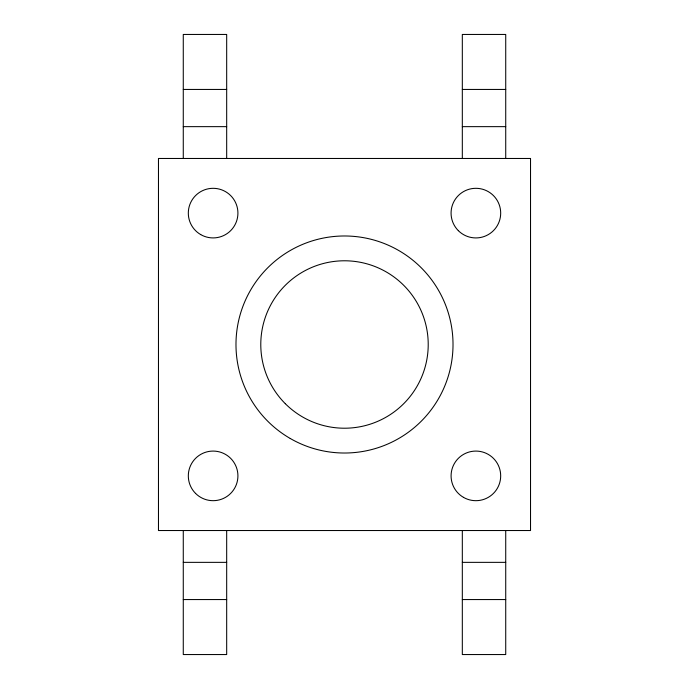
<?xml version="1.0" encoding="UTF-8"?>
<svg xmlns="http://www.w3.org/2000/svg" width="689" height="689" viewBox="0 0 689 689"><rect width="100%" height="100%" fill="white"/><g stroke="black" fill="none" stroke-linecap="round" stroke-linejoin="round"><path stroke-width="1.03" d="M183.274 89.441L226.681 89.441M462.319 89.441L505.726 89.441M183.274 126.647L226.681 126.647M462.319 126.647L505.726 126.647M183.274 562.353L226.681 562.353M462.319 562.353L505.726 562.353M183.274 599.559L226.681 599.559M462.319 599.559L505.726 599.559M505.726 158.47L505.726 34.45L462.319 34.45L462.319 158.47M505.726 530.53L505.726 654.55L462.319 654.55L462.319 530.53M226.681 158.47L226.681 34.45L183.274 34.45L183.274 158.47M226.681 530.53L226.681 654.55L183.274 654.55L183.274 530.53M530.53 158.47L158.47 158.47L158.47 530.53L530.53 530.53L530.53 158.47M290.241 438.48A108.517 108.517 0 0 0 453.017 344.5A108.517 108.517 0 0 0 290.241 250.52A108.517 108.517 0 0 0 290.241 438.48M458.34 230.66A24.804 24.804 0 0 0 499.844 219.541A24.804 24.804 0 0 0 469.459 189.156A24.804 24.804 0 0 0 458.34 230.66M200.714 234.596A24.804 24.804 0 0 0 237.92 213.116A24.804 24.804 0 0 0 200.714 191.637A24.804 24.804 0 0 0 200.714 234.596M195.581 493.419A24.804 24.804 0 0 0 237.076 482.3A24.804 24.804 0 0 0 206.7 451.924A24.804 24.804 0 0 0 195.581 493.419M463.482 497.363A24.804 24.804 0 0 0 500.688 475.884A24.804 24.804 0 0 0 463.482 454.404A24.804 24.804 0 0 0 463.482 497.363M285.306 403.694A83.713 83.713 0 0 0 425.363 366.169A83.713 83.713 0 0 0 322.831 263.637A83.713 83.713 0 0 0 285.306 403.694"/></g></svg>
